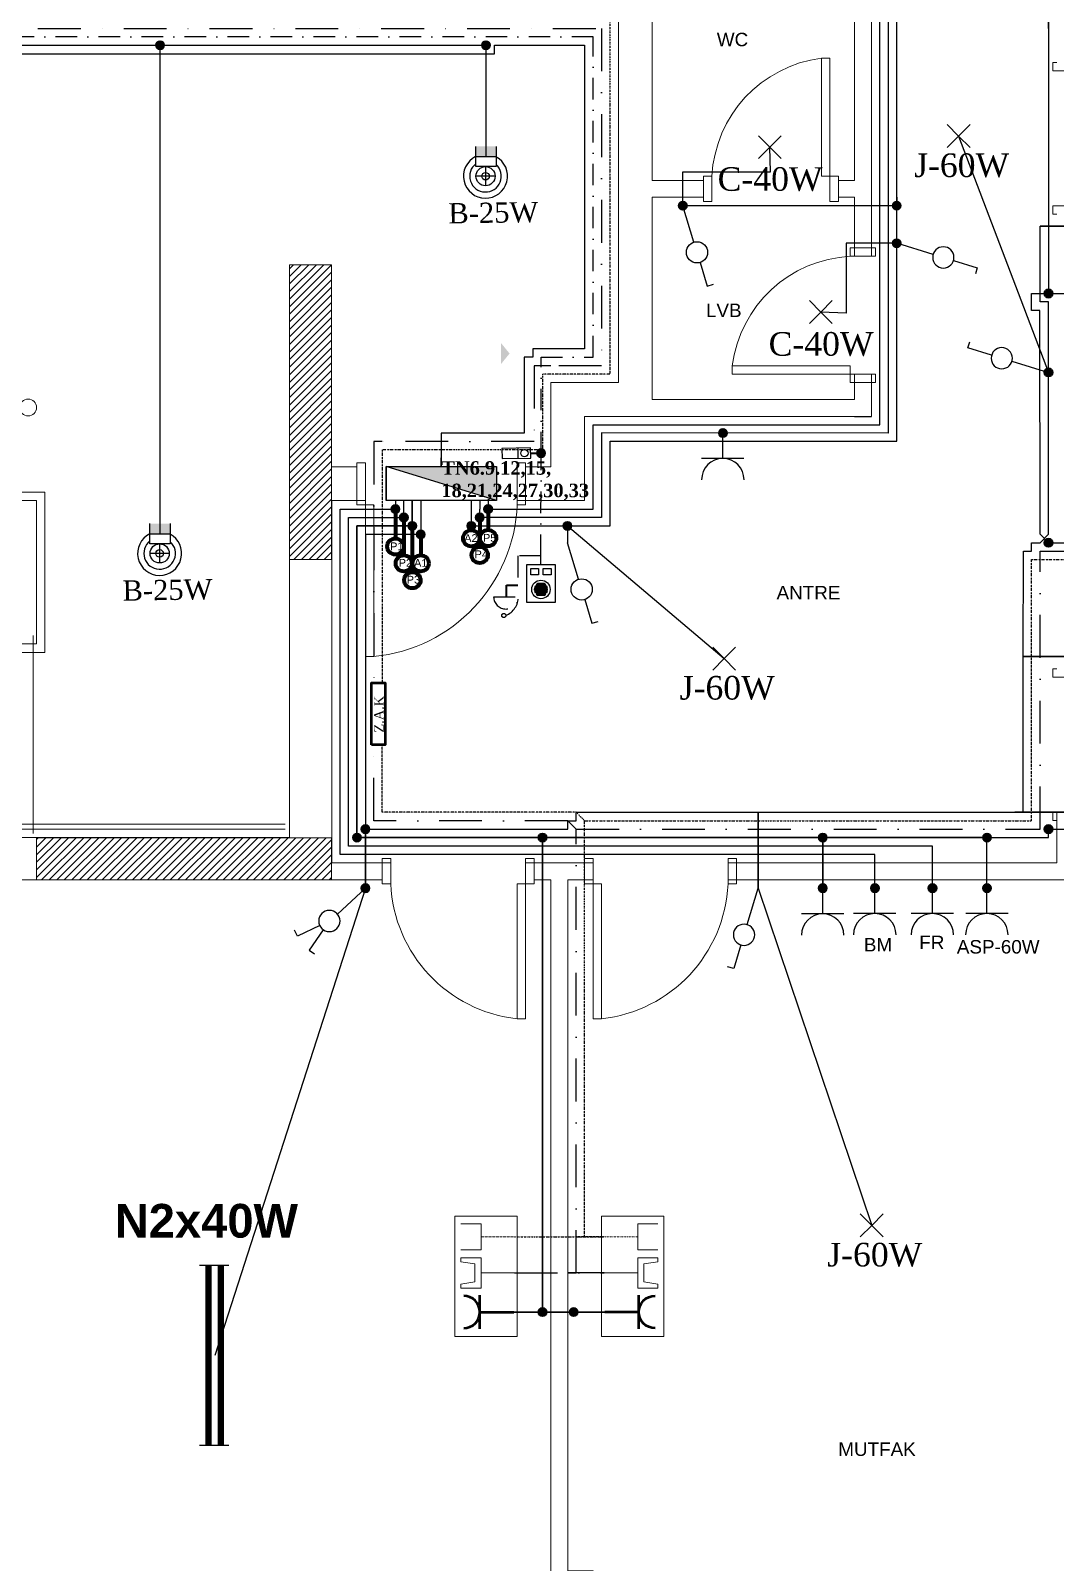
# Model space of a CAD drawing. Header units: millimetres. Extents: x 3395 to 31170, y 2853 to 7104.
# Drawn here: x 15573 to 16181, y 4691 to 5600 of the extents above; entities that cross this region are included whole.
import ezdxf

# ---------------------------------------------------------------- set-up
doc = ezdxf.new("R2010")
doc.units = ezdxf.units.MM
for name, pattern in [('DASHDOT', [25.4, 12.7, -6.35, 0, -6.35]), ('DASHDOTX2', [50.8, 25.4, -12.7, 0, -12.7]), ('DIVIDE', [1.25, 0.5, -0.25, 0, -0.25, 0, -0.25])]:
    doc.linetypes.add(name, pattern=pattern)
for name, color, linetype in [('AnaHat', 11, 'Continuous'), ('AydınlatmaT.', 1, 'Continuous'), ('Diyafon.Zil', 41, 'DASHDOT'), ('Elektrik T.', 4, 'Continuous'), ('H', 3, 'Continuous'), ('Müşterek', 131, 'Continuous'), ('NORMAL', 70, 'Continuous'), ('S', 2, 'Continuous'), ('SEMBOLLER', 7, 'Continuous'), ('SembollerY.', 255, 'DIVIDE'), ('Telefon', 3, 'DIVIDE'), ('Televizyon', 255, 'DASHDOTX2'), ('YazılarY.', 7, 'Continuous')]:
    doc.layers.add(name, color=color, linetype=linetype)
for name, color, linetype, lineweight in [('Duvar', 7, 'Continuous', 20), ('EHAT-TV', 7, 'Continuous', 20), ('EHAT_PRIZ', 4, 'Continuous', 50), ('ELEKT', 2, 'Continuous', 50), ('elk035', 3, 'Continuous', 30), ('KAPEN', 30, 'Continuous', 13), ('OK', 51, 'Continuous', 20), ('TR', 252, 'Continuous', 5)]:
    doc.layers.add(name, color=color, linetype=linetype, lineweight=lineweight)
doc.styles.add('ALT', font='times.ttf', dxfattribs={"height": 20})
doc.styles.add('MEKAN', font='times.ttf')
doc.styles.get("Standard").update_dxf_attribs({"font": 'arial.ttf'})

# ---------------------------------------------------------------- blocks, each defined once
blk = doc.blocks.new('RR9-1A')
at = {"layer": 'KAPEN'}
for points in [[(0, 0), (0, -2.5), (5, -2.5), (5, 12.5), (0, 12.5), (0, 10)], [(90, 0), (90, -2.5), (85, -2.5), (85, 12.5), (90, 12.5), (90, 10)]]:
    blk.add_lwpolyline(points, dxfattribs=at)
blk.add_lwpolyline([(5, -82.5), (10, -82.5), (10, -2.5), (5, -2.5)], close=True, dxfattribs=at)
blk.add_arc((0.74, 1.33), 84.34, 276.30069, 357.39453, dxfattribs=at)
blk = doc.blocks.new('LL8-1A')
at = {"layer": 'KAPEN'}
for points in [[(-80, 0), (-80, -2.5), (-75, -2.5), (-75, 12.5), (-80, 12.5), (-80, 10)], [(0, 0), (0, -2.5), (-5, -2.5), (-5, 12.5), (0, 12.5), (0, 10)]]:
    blk.add_lwpolyline(points, dxfattribs=at)
blk.add_lwpolyline([(-5, -72.5), (-10, -72.5), (-10, -2.5), (-5, -2.5)], close=True, dxfattribs=at)
blk.add_arc((-0.63, 1.38), 74.47, 182.98844, 262.76937, dxfattribs=at)
blk = doc.blocks.new('LL1-2U')
at = {"layer": 'KAPEN'}
blk.add_lwpolyline([(5, 92.5), (10, 92.5), (10, 2.5), (5, 2.5)], close=True, dxfattribs=at)
for points in [[(0, 0), (0, 2.5), (5, 2.5), (5, -22.5), (0, -22.5), (0, -20)], [(100, 0), (100, 2.5), (95, 2.5), (95, -22.5), (100, -22.5), (100, -20)]]:
    blk.add_lwpolyline(points, dxfattribs=at)
blk.add_arc((0.83, -1.3), 94.24, 2.30929, 84.41755, dxfattribs=at)
blk = doc.blocks.new('P2X36')
at = {"layer": 'H', "color": 1}
for p, q in [((-53.5, 9.09), (-53.5, -8.36)), ((53.5, -8.36), (53.5, 9.09))]:
    blk.add_line(p, q, dxfattribs=at)
at = {"layer": 'H', "color": 2}
for points in [[(-53.5, 3.71, 3.8, 3.8, 0), (53.5, 3.71, 1.6, 1.6, 0)], [(-53.5, -3.71, 3.8, 3.8, 0), (53.5, -3.71, 1.6, 1.6, 0)]]:
    blk.add_lwpolyline(points, format="xyseb", dxfattribs=at)
blk = doc.blocks.new('B')
at = {"layer": 'elk035'}
blk.add_hatch(color=256, dxfattribs=at).paths.add_polyline_path([(2.5, 0, 1), (-2.5, 0, 1)])
blk.add_circle((0, 0), 2.5, dxfattribs=at)
blk = doc.blocks.new('ÜÇLÜ GRUP(TEL-TV-PRİZ)')
at = {"layer": 'EHAT-TV', "linetype": 'Continuous'}
blk.add_line((21.45, -2.02), (1.58, -2.02), dxfattribs=at)
at = {"layer": 'EHAT-TV', "color": 7, "lineweight": 20}
blk.add_lwpolyline([(25.05, 3.38), (33.45, 4.58), (33.45, 6.98), (21.45, 6.98), (21.45, -11.02), (33.45, -11.02), (33.45, -8.61), (25.05, -7.42), (25.05, 3.38)], dxfattribs=at)
at = {"layer": 'EHAT_PRIZ'}
for p, q in [((22.13, 31.26), (22.13, 11.18)), ((22.13, 21.22), (1.95, 21.22))]:
    blk.add_line(p, q, dxfattribs=at)
blk.add_arc((31.73, 21.22), 9.6, 90, 270, dxfattribs=at)
at = {"layer": 'OK'}
blk.add_lwpolyline([(0, 35.7), (36.98, 35.7), (36.98, -35.7), (0, -35.7)], close=True, dxfattribs=at)
at = {"layer": 'Telefon', "color": 3, "linetype": 'Continuous', "lineweight": 20}
for p, q in [((21.45, -15.78), (33.45, -15.78)), ((21.45, -31.14), (21.45, -15.78)), ((33.45, -31.14), (21.45, -31.14))]:
    blk.add_line(p, q, dxfattribs=at)
at = {"layer": 'Telefon', "color": 3, "linetype": 'DIVIDE', "lineweight": 20}
blk.add_line((21.45, -23.46), (1.58, -23.46), dxfattribs=at)
blk = doc.blocks.new('NORA')
for p, q in [((0, 0.2275), (-0.0318, 0.2275)), ((0, 0.105), (0, 0.2275))]:
    blk.add_line(p, q)
blk.add_circle((0, 0.0525), 0.0525)
blk = doc.blocks.new('A')
at = {"layer": 'S', "xscale": 100, "yscale": 100, "zscale": 100, "rotation": 180}
blk.add_blockref('NORA', (0, 0), dxfattribs=at)
blk = doc.blocks.new('K')
at = {"layer": 'S', "color": 2}
for p, q in [((-4.53, 22.15), (-7.6, 21.33)), ((-1.36, 10.32), (-4.53, 22.15)), ((1.36, 10.32), (4.53, 22.15)), ((4.53, 22.15), (7.6, 21.33))]:
    blk.add_line(p, q, dxfattribs=at)
blk.add_circle((0, 5.25), 5.25, dxfattribs=at)
blk = doc.blocks.new('KAAC')
at = {"layer": 'SEMBOLLER', "color": 9}
for p, q in [((-0.081, 0.306), (0.081, 0.306)), ((-0.081, 0.29), (0.081, 0.29)), ((-0.078, 0.322), (0.078, 0.322)), ((-0.078, 0.274), (0.078, 0.274)), ((-0.071, 0.338), (0.071, 0.338)), ((-0.071, 0.258), (0.071, 0.258)), ((-0.059, 0.354), (0.059, 0.354)), ((-0.059, 0.242), (0.059, 0.242)), ((-0.039, 0.37), (0.039, 0.37)), ((-0.039, 0.226), (0.039, 0.226))]:
    blk.add_line(p, q, dxfattribs=at)
at = {"layer": 'SEMBOLLER', "color": 4}
blk.add_lwpolyline([(-0.175, 0.45), (-0.175, 0), (0.175, 0), (0.175, 0.45)], close=True, dxfattribs=at)
at = {"layer": 'SEMBOLLER', "color": 3}
for points in [[(-0.123, 0.045), (-0.123, 0.12), (-0.028, 0.12), (-0.028, 0.045)], [(0.028, 0.045), (0.028, 0.12), (0.123, 0.12), (0.123, 0.045)]]:
    blk.add_lwpolyline(points, close=True, dxfattribs=at)
at = {"layer": 'SEMBOLLER', "color": 2}
blk.add_circle((0, 0.298), 0.112, dxfattribs=at)
at = {"layer": 'SEMBOLLER', "color": 9}
for start, end in [(174.3781, 185.6219), (150.6713, 162.9089), (197.0911, 209.3287), (118.155, 136.7056), (223.2944, 241.845), (43.2944, 61.845), (298.155, 316.7056), (17.0911, 29.3287), (330.6713, 342.9089), (354.3781, 5.6219)]:
    blk.add_arc((0, 0.298), 0.0817, start, end, dxfattribs=at)

msp = doc.modelspace()

# ---------------------------------------------------------------- hatches: boundary and pattern name
at = {"layer": 'Duvar'}
msp.add_hatch(color=256, dxfattribs=at).paths.add_polyline_path([(15851.93, 5402.37), (15851.93, 5408.64), (15851.93, 5414.92), (15857.05, 5408.64)])
at = {"layer": 'Elektrik T.'}
for points in [[(15837.04, 5531.57), (15837.04, 5525.57), (15849.04, 5525.57), (15849.04, 5531.57)], [(15643.83, 5307.76), (15643.83, 5301.76), (15655.83, 5301.76), (15655.83, 5307.76)]]:
    msp.add_hatch(color=3, dxfattribs=at).paths.add_polyline_path(points)

# ---------------------------------------------------------------- linework, layer by layer
at = {"linetype": 'ByBlock'}
msp.add_lwpolyline([(16061.57, 5371.36), (16071.57, 5371.36)], dxfattribs=at)
at = {"layer": 'AnaHat'}
msp.add_line((15816.57, 5341.68), (15816.57, 5346.68), dxfattribs=at)
msp.add_lwpolyline([(14951.57, 5803.41), (14951.57, 5591.54), (14951.57, 5586.54), (15843.04, 5586.54), (15848.04, 5586.54), (15848.04, 5591.54), (15901.57, 5591.54), (15901.57, 5591.54), (15901.57, 5411.44), (15901.57, 5411.44), (15875.74, 5411.44), (15870.74, 5411.44), (15870.74, 5406.44), (15865.74, 5406.44), (15865.74, 5361.44), (15865.74, 5361.44), (15816.57, 5361.44), (15816.57, 5341.68)], dxfattribs=at)
at = {"layer": 'AydınlatmaT.', "color": 1}
for p, q in [((16123.28, 5537.7), (16116.49, 5544.49)), ((16123.28, 5537.7), (16130.07, 5544.49)), ((16011.36, 5531.11), (16004.57, 5537.9)), ((16011.36, 5531.11), (16018.14, 5537.9)), ((16123.28, 5537.7), (16116.49, 5530.91)), ((16123.28, 5537.7), (16130.07, 5530.91)), ((16011.36, 5531.11), (16004.57, 5524.32)), ((16011.36, 5531.11), (16018.14, 5524.32)), ((16041.59, 5433.28), (16034.8, 5440.06)), ((16041.59, 5433.28), (16048.38, 5440.06)), ((16041.59, 5433.28), (16034.8, 5426.49)), ((16041.59, 5433.28), (16048.38, 5426.49)), ((15984.3, 5227.67), (15977.51, 5234.46)), ((15984.3, 5227.67), (15991.08, 5234.46)), ((15984.3, 5227.67), (15977.51, 5220.88)), ((15984.3, 5227.67), (15991.08, 5220.88)), ((16071.79, 4891.37), (16065, 4898.15)), ((16071.79, 4891.37), (16065, 4884.58)), ((16071.79, 4891.37), (16078.58, 4898.15)), ((16071.79, 4891.37), (16078.58, 4884.58))]:
    msp.add_line(p, q, dxfattribs=at)
at = {"layer": 'AydınlatmaT.'}
for p, q in [((16123.28, 5537.7), (16176.57, 5397.46)), ((16011.71, 5516.36), (16011.36, 5531.11)), ((15959.75, 5516.36), (16011.71, 5516.36)), ((15966.34, 5474.72), (15959.75, 5496.36)), ((16061.57, 5474.08), (16056.57, 5474.08)), ((16056.57, 5474.08), (16056.57, 5432.54)), ((16086.57, 5474.08), (16061.57, 5474.08)), ((16108.21, 5467.49), (16086.57, 5474.08)), ((16056.57, 5432.54), (16041.59, 5433.28)), ((16154.93, 5404.04), (16176.57, 5397.46)), ((15891.35, 5306.36), (15891.35, 5296.36)), ((15891.35, 5306.36), (15984.3, 5227.67)), ((15897.94, 5274.72), (15891.35, 5296.36)), ((15771.57, 5091.46), (15682.2, 4814.24)), ((15755.01, 5076.05), (15771.57, 5091.46)), ((15997.91, 5069.82), (16004.49, 5091.46)), ((16004.49, 5091.46), (16071.79, 4891.37))]:
    msp.add_line(p, q, dxfattribs=at)
for points in [[(15834.34, 5321.36), (15834.34, 5311.36), (15834.34, 5306.36), (15911.62, 5306.36), (15916.62, 5306.36), (15916.69, 5356.56), (15916.69, 5356.56), (16081.57, 5356.56), (16086.57, 5356.56), (16086.57, 5651.36)], [(16086.57, 5501.36), (16086.57, 5496.36), (15959.75, 5496.36), (15959.75, 5511.36), (15959.75, 5516.36)], [(16196.57, 5228.94), (16161.57, 5228.94), (16161.68, 5291.42), (16166.57, 5291.42), (16166.57, 5291.42), (16166.57, 5296.42), (16166.57, 5296.42), (16171.57, 5296.42), (16176.57, 5301.42), (16176.57, 5439.27), (16176.57, 5439.27), (16171.57, 5439.27), (16171.57, 5484.29), (16191.57, 5484.29)], [(16191.57, 5484.29), (16171.57, 5484.29), (16171.57, 5484.29)], [(15804.34, 5321.36), (15804.34, 5316.36), (15804.34, 5301.36), (15771.57, 5301.36), (15771.57, 5301.36), (15771.57, 5096.46), (15771.57, 5091.46), (15771.57, 5121.46), (15771.57, 5126.46), (15891.57, 5126.46), (15891.57, 5126.46), (15891.57, 5131.46), (15896.57, 5131.46), (15896.57, 5136.46), (16004.49, 5136.46), (16004.49, 5096.46), (16004.49, 5091.46), (16004.49, 5136.46), (16191.57, 5136.56)], [(16196.57, 5136.56), (16156.57, 5136.56), (16161.57, 5136.56), (16161.57, 5228.94), (16191.57, 5228.94)]]:
    msp.add_lwpolyline(points, dxfattribs=at)
at = {"layer": 'Diyafon.Zil'}
for p, q in [((15875.63, 5288.53), (15875.74, 5349.55)), ((15861.85, 5288.53), (15861.85, 5271.31)), ((15875.63, 5288.53), (15861.85, 5288.53)), ((15875.63, 5283.24), (15875.63, 5288.53)), ((15847.61, 5264.39), (15862.28, 5264.39))]:
    msp.add_line(p, q, dxfattribs=at)
at = {"layer": 'Diyafon.Zil', "lineweight": 40, "ltscale": 4.5}
for p, q in [((15855.28, 5264.39), (15855.28, 5271.31)), ((15855.28, 5271.31), (15861.85, 5271.31))]:
    msp.add_line(p, q, dxfattribs=at)
at = {"layer": 'Diyafon.Zil'}
msp.add_lwpolyline([(15875.74, 5349.55), (15875.74, 5401.44), (15875.74, 5406.44), (15906.57, 5406.44), (15906.57, 5406.44), (15906.57, 5596.54), (15906.57, 5596.54), (14966.57, 5596.54), (14961.57, 5596.54), (14961.57, 5931.54)], dxfattribs=at)
at = {"layer": 'Diyafon.Zil', "lineweight": 40, "ltscale": 4.5}
msp.add_lwpolyline([(15869.56, 5349.56), (15875.74, 5349.55)], dxfattribs=at)
at = {"layer": 'Diyafon.Zil'}
msp.add_circle((15853.62, 5253.23), 1.22, dxfattribs=at)
for centre, radius, start in [((15854.94, 5264.39), 7.34, 180), ((15850.19, 5264.39), 12.09, 292.65051)]:
    msp.add_arc(centre, radius, start, 0, dxfattribs=at)
at = {"layer": 'Duvar'}
for p, q in [((16071.57, 5486.36), (16071.57, 5641.36)), ((15941.57, 5511.36), (15941.57, 5631.36)), ((16061.57, 5631.36), (16061.57, 5511.36)), ((15921.57, 5611.36), (15921.57, 5391.36)), ((15972.01, 5511.36), (15941.57, 5511.36)), ((15972.01, 5501.36), (15972.01, 5511.36)), ((16052.01, 5511.36), (16061.57, 5511.36)), ((16052.01, 5501.36), (16052.01, 5511.36)), ((15941.57, 5501.36), (15972.01, 5501.36)), ((15941.57, 5381.36), (15941.57, 5501.36)), ((16061.57, 5501.36), (16052.01, 5501.36)), ((16061.57, 5501.36), (16061.57, 5471.36)), ((16071.57, 5471.36), (16061.57, 5471.36)), ((16071.57, 5471.36), (16071.57, 5476.36)), ((15726.55, 5461.36), (15751.55, 5461.36)), ((15726.55, 5461.36), (15726.55, 5286.36)), ((15751.55, 5461.36), (15751.55, 5286.36)), ((15881.57, 5341.36), (15881.57, 5391.36)), ((15881.57, 5391.36), (15921.57, 5391.36)), ((16061.57, 5391.36), (16071.57, 5391.36)), ((16061.57, 5391.36), (16061.57, 5381.36)), ((16071.57, 5371.36), (16071.57, 5391.36)), ((16061.57, 5381.36), (15941.57, 5381.36)), ((15901.57, 5321.36), (15901.57, 5371.36)), ((15901.57, 5371.36), (16061.57, 5371.36)), ((15766.57, 5341.36), (15751.57, 5341.36)), ((15766.57, 5341.36), (15766.57, 5321.36)), ((15866.57, 5321.36), (15866.57, 5341.36)), ((15881.57, 5341.36), (15866.57, 5341.36)), ((15751.57, 5321.36), (15766.57, 5321.36)), ((15866.57, 5321.36), (15901.57, 5321.36)), ((15726.55, 5286.36), (15751.55, 5286.36)), ((15574.57, 5123.86), (15574.57, 5241.36)), ((15216.07, 5126.49), (15724.07, 5126.49)), ((15219.07, 5129.49), (15724.07, 5129.49)), ((15211.57, 5121.46), (15726.57, 5121.46)), ((15576.55, 5121.36), (15751.55, 5121.36)), ((15576.55, 5121.36), (15576.55, 5096.36)), ((15751.55, 5121.36), (15751.55, 5096.36)), ((15781.57, 5106.46), (15751.57, 5106.46)), ((15781.57, 5096.46), (15781.57, 5106.46)), ((15901.57, 5106.46), (15871.57, 5106.46)), ((15871.57, 5096.46), (15871.57, 5106.46)), ((15901.57, 5096.46), (15901.57, 5106.46)), ((15991.57, 5096.46), (15991.57, 5106.46)), ((15991.57, 5106.46), (16181.57, 5106.46)), ((15481.57, 5096.46), (15576.57, 5096.46)), ((15576.55, 5096.36), (15751.55, 5096.36)), ((15751.57, 5096.46), (15781.57, 5096.46)), ((15881.57, 5096.46), (15871.57, 5096.46)), ((15881.55, 4686.36), (15881.57, 5096.46)), ((15891.57, 5096.46), (15901.57, 5096.46)), ((15891.57, 4686.36), (15891.57, 5096.36)), ((15991.57, 5096.46), (16181.57, 5096.46))]:
    msp.add_line(p, q, dxfattribs=at)
for points in [[(16096.57, 5711.36), (16011.57, 5711.36), (16011.57, 5641.36), (16071.57, 5641.36), (16071.57, 5476.36)], [(16061.57, 5381.36), (15941.57, 5381.36), (15941.57, 5501.36), (15972.01, 5501.36), (15972.01, 5511.36), (15941.57, 5511.36), (15941.57, 5631.36), (16061.57, 5631.36), (16061.57, 5511.36), (16052.01, 5511.36), (16052.01, 5501.36), (16061.57, 5501.36), (16061.57, 5466.36)], [(16071.57, 5466.36), (16071.57, 5476.36)], [(16061.57, 5396.36), (16061.57, 5381.36)], [(16071.57, 5371.36), (16071.57, 5396.36)], [(15861.57, 5321.36), (15901.57, 5321.36), (15901.57, 5371.36), (16061.57, 5371.36)], [(15402.29, 5231.36), (15581.57, 5231.36), (15581.57, 5326.36), (15321.57, 5326.36), (15321.57, 5231.36), (15396.68, 5231.36)], [(15399.74, 5236.36), (15576.57, 5236.36), (15576.57, 5321.36), (15326.57, 5321.36), (15326.57, 5236.36), (15394.13, 5236.36)], [(15786.57, 5106.46), (15751.57, 5106.46), (15751.57, 5321.36), (15771.57, 5321.36)], [(15783.8, 5321.36), (15849.34, 5321.36)], [(15726.57, 5286.46), (15726.57, 5121.46)], [(15751.57, 5286.46), (15751.57, 5121.46)], [(16181.57, 5136.56), (16181.57, 5106.46), (15986.57, 5106.46)], [(15906.57, 5106.46), (15866.57, 5106.46)], [(15891.57, 4686.46), (15906.57, 4686.46), (15906.57, 4666.46), (16226.57, 4666.46), (16226.57, 4691.46), (16251.57, 4691.46), (16251.57, 5096.46), (15986.57, 5096.46)], [(15906.57, 5096.46), (15891.57, 5096.46), (15891.57, 4686.46), (15891.57, 4686.46)]]:
    msp.add_lwpolyline(points, dxfattribs=at)
msp.add_circle((15571.57, 5376.66), 5, dxfattribs=at)
at = {"layer": 'ELEKT'}
msp.add_lwpolyline([(15775.15, 5176.45), (15775.15, 5213.28), (15783.19, 5213.28), (15783.19, 5176.45)], close=True, dxfattribs=at)
at = {"layer": 'Elektrik T.', "color": 3}
for p, q in [((15837.04, 5519.57), (15837.04, 5531.57)), ((15837.04, 5525.57), (15849.04, 5525.57)), ((15849.04, 5531.57), (15849.04, 5519.57)), ((15849.04, 5519.57), (15837.04, 5519.57)), ((15842.78, 5519.55), (15842.78, 5508.18)), ((15848.46, 5513.86), (15837.1, 5513.86)), ((15643.83, 5295.76), (15643.83, 5307.76)), ((15655.83, 5307.76), (15655.83, 5295.76)), ((15643.83, 5301.76), (15655.83, 5301.76)), ((15655.83, 5295.76), (15643.83, 5295.76)), ((15655.25, 5290.05), (15643.88, 5290.05)), ((15649.56, 5295.73), (15649.56, 5284.37))]:
    msp.add_line(p, q, dxfattribs=at)
at = {"layer": 'Elektrik T.', "color": 4}
for p, q in [((15983.49, 5346.4), (15983.49, 5361.61)), ((15996.04, 5346.4), (15970.94, 5346.4)), ((16042.72, 5076.25), (16042.72, 5091.46)), ((16073.59, 5076.38), (16073.59, 5091.59)), ((16107.72, 5076.38), (16107.72, 5091.59)), ((16140.04, 5076.38), (16140.04, 5091.59)), ((16055.28, 5076.25), (16030.17, 5076.25)), ((16086.14, 5076.38), (16061.04, 5076.38)), ((16120.27, 5076.38), (16095.17, 5076.38)), ((16152.6, 5076.38), (16127.49, 5076.38))]:
    msp.add_line(p, q, dxfattribs=at)
at = {"layer": 'Elektrik T.', "linetype": 'ByBlock'}
for p, q in [((15789.34, 5321.36), (15789.34, 5316.36)), ((15804.34, 5321.36), (15804.34, 5316.36)), ((15834.34, 5321.36), (15834.34, 5316.36)), ((15839.34, 5321.36), (15839.34, 5316.36)), ((15844.34, 5321.36), (15844.34, 5316.36))]:
    msp.add_line(p, q, dxfattribs=at)
at = {"layer": 'Elektrik T.'}
for points in [[(16112.11, 5881.54), (16111.96, 5856.51), (16171.57, 5856.51), (16171.57, 5856.51), (16171.57, 5833.8), (16196.57, 5833.88), (16196.57, 5706.36), (16196.57, 5701.36), (16181.57, 5701.36), (16176.57, 5701.36), (16196.57, 5701.36), (16196.57, 5701.36), (16176.57, 5701.36), (16176.57, 5601.46), (16176.57, 5606.46), (16360.59, 5606.46), (16176.57, 5606.46), (16176.57, 5444.27), (16196.57, 5444.35)], [(15844.34, 5316.36), (15901.57, 5316.36), (15906.57, 5316.36), (15906.63, 5366.36), (15906.63, 5366.36), (16071.57, 5366.36), (16076.57, 5366.36), (16076.57, 5641.36), (16076.57, 5646.36), (16016.57, 5646.36), (16016.57, 5646.36), (16016.57, 5706.36), (16016.57, 5706.36), (16176.57, 5706.36), (16176.57, 5706.36), (16176.57, 5861.38), (16176.57, 5861.38), (16075.39, 5861.38), (16075.39, 5856.51)], [(16176.57, 5701.36), (16021.57, 5701.36), (16021.57, 5701.36), (16021.57, 5651.36), (16021.57, 5651.36), (16076.57, 5651.36), (16081.57, 5651.36), (16081.57, 5366.36), (16081.57, 5361.36), (15911.62, 5361.57), (15911.62, 5361.57), (15911.62, 5316.36), (15911.62, 5311.36), (15839.34, 5311.36), (15839.34, 5316.36)], [(16176.57, 5296.37), (16171.57, 5301.42), (16171.55, 5434.27), (16171.55, 5434.27), (16166.55, 5434.27), (16166.55, 5444.23), (16176.57, 5444.27)], [(16073.59, 5091.59), (16073.59, 5111.46), (15756.57, 5111.46), (15756.57, 5316.36), (15789.34, 5316.36)], [(16107.72, 5091.59), (16107.72, 5116.46), (15761.57, 5116.46), (15761.57, 5311.36), (15794.34, 5311.36), (15794.34, 5321.36)], [(16140.12, 5091.46), (16140.12, 5121.46), (16042.72, 5121.46), (16042.72, 5091.46), (16042.72, 5121.46), (15766.57, 5121.46), (15766.57, 5306.36), (15799.34, 5306.36), (15799.34, 5321.36), (15799.34, 5306.36), (15766.57, 5306.36), (15766.57, 5121.46), (15881.57, 5121.46), (15876.57, 5121.46), (15876.57, 4839.96), (15913.52, 4839.96), (15859.61, 4839.96), (15876.57, 4839.96), (15876.57, 5121.46), (16176.57, 5121.46), (16176.57, 5128.96)], [(16176.57, 5296.37), (16369.83, 5296.37), (16369.83, 5279.51)], [(16176.57, 5126.46), (16266.57, 5126.46), (16271.57, 5126.46), (16271.57, 4994.56), (16271.54, 4855.46), (16271.54, 4855.46), (16281.54, 4855.53), (16281.57, 4830.46)]]:
    msp.add_lwpolyline(points, dxfattribs=at)
at = {"layer": 'Elektrik T.', "color": 3}
for centre, radius in [((15842.78, 5513.86), 5.68), ((15842.78, 5513.86), 2.25), ((15649.56, 5290.05), 5.68), ((15649.56, 5290.05), 2.25)]:
    msp.add_circle(centre, radius, dxfattribs=at)
for centre, radius, start, end in [((15842.78, 5513.86), 13.06, 116.60524, 61.90115), ((15842.78, 5513.86), 9.37, 127.7713, 48.04429), ((15649.56, 5290.05), 13.06, 116.60524, 61.90115), ((15649.56, 5290.05), 9.37, 127.7713, 48.04429)]:
    msp.add_arc(centre, radius, start, end, dxfattribs=at)
at = {"layer": 'Elektrik T.', "color": 4}
for centre, start, end in [((15983.49, 5333.8), 90, 180), ((15983.49, 5333.8), 0, 90), ((16042.72, 5063.65), 90, 180), ((16042.72, 5063.65), 0, 90), ((16073.59, 5063.78), 90, 180), ((16073.59, 5063.78), 0, 90), ((16107.72, 5063.78), 90, 180), ((16107.72, 5063.78), 0, 90), ((16140.04, 5063.78), 90, 180), ((16140.04, 5063.78), 0, 90)]:
    msp.add_arc(centre, 12.6, start, end, dxfattribs=at)
at = {"layer": 'Müşterek'}
for points in [[(14883.11, 5798.41), (14956.57, 5798.41), (14956.57, 5798.41), (14956.57, 5596.54), (14956.57, 5591.54), (15106.44, 5591.54), (15106.44, 5550.11), (15106.44, 5591.54), (15533, 5591.54), (15533, 5552.72), (15533, 5591.54), (15843.04, 5591.54), (15843.04, 5525.57)], [(15649.83, 5301.76), (15649.83, 5591.54)]]:
    msp.add_lwpolyline(points, dxfattribs=at)
at = {"layer": 'S', "color": 3}
for p, q in [((15783.8, 5341.68), (15849.34, 5341.68)), ((15783.8, 5321.36), (15783.8, 5341.68)), ((15849.34, 5321.36), (15783.8, 5341.68)), ((15783.8, 5341.68), (15783.8, 5321.36)), ((15849.34, 5341.68), (15849.34, 5321.36)), ((15849.34, 5321.36), (15783.8, 5321.36))]:
    msp.add_line(p, q, dxfattribs=at)
at = {"layer": 'S', "linetype": 'Continuous'}
msp.add_solid([(15783.87, 5341.64), (15849.34, 5341.64), (15849.25, 5321.46)], dxfattribs=at)
at = {"layer": 'SembollerY.', "color": 4, "linetype": 'Continuous'}
for p, q in [((15869.52, 5352.62), (15852.55, 5352.38)), ((15869.6, 5346.51), (15869.52, 5352.62)), ((15852.55, 5352.38), (15852.64, 5346.27)), ((15852.64, 5346.27), (15869.6, 5346.51)), ((15861.87, 5352.51), (15861.96, 5346.4))]:
    msp.add_line(p, q, dxfattribs=at)
msp.add_circle((15865.86, 5349.51), 2.14, dxfattribs=at)
at = {"layer": 'Telefon'}
for points in [[(14811.57, 5951.54), (14811.57, 5941.54), (14971.57, 5941.54), (14971.57, 5941.54), (14971.57, 5611.54), (14971.57, 5606.54), (15916.57, 5606.54), (15916.57, 5606.54), (15916.57, 5396.44), (15916.57, 5396.44), (15881.57, 5396.44), (15876.57, 5396.44), (15876.57, 5351.44)], [(15876.57, 5351.44), (15876.57, 5351.44), (15876.57, 5351.44), (15781.57, 5351.44), (15781.57, 5213.28)], [(15859.98, 4884.64), (15913.15, 4884.64), (15896.57, 4884.64), (15901.57, 4884.64), (15901.57, 5126.46), (15901.57, 5131.46), (16166.57, 5131.46), (16166.57, 5131.46), (16166.57, 5286.42), (16166.57, 5286.42), (16325.15, 5286.42), (16325.15, 5279.88)], [(15901.57, 5131.46), (15896.57, 5136.46), (15781.57, 5136.46), (15781.57, 5176.45)]]:
    msp.add_lwpolyline(points, dxfattribs=at)
at = {"layer": 'Televizyon'}
for points in [[(14816.57, 5936.54), (14966.57, 5936.54), (14966.57, 5611.54), (14966.57, 5601.54), (15911.57, 5601.54), (15911.57, 5401.44), (15881.57, 5401.44), (15871.57, 5401.44), (15871.57, 5356.44)], [(15871.57, 5356.44), (15781.57, 5356.44), (15776.57, 5356.44), (15776.57, 5213.28)], [(15859.98, 4863.2), (15913.15, 4863.2), (15891.57, 4863.2), (15896.57, 4863.15), (15896.57, 5121.46), (15896.57, 5126.46), (16171.57, 5126.36), (16171.57, 5126.36), (16171.57, 5291.42), (16171.57, 5291.42), (16171.57, 5291.42), (16346.58, 5291.42), (16346.58, 5279.88)], [(15896.57, 5126.46), (15891.57, 5131.46), (15776.57, 5131.46), (15776.57, 5131.46), (15776.57, 5176.45)]]:
    msp.add_lwpolyline(points, dxfattribs=at)
at = {"layer": 'TR', "ltscale": 2}
for p, q in [((15726.55, 5458.89), (15729.02, 5461.36)), ((15726.55, 5454.4), (15733.51, 5461.36)), ((15726.55, 5449.91), (15738, 5461.36)), ((15726.55, 5445.42), (15742.49, 5461.36)), ((15726.55, 5440.93), (15746.98, 5461.36)), ((15726.55, 5436.44), (15751.47, 5461.36)), ((15726.55, 5431.95), (15751.55, 5456.95)), ((15726.55, 5427.46), (15751.55, 5452.46)), ((15726.55, 5422.97), (15751.55, 5447.97)), ((15726.55, 5418.48), (15751.55, 5443.48)), ((15726.55, 5413.99), (15751.55, 5438.99)), ((15726.55, 5409.5), (15751.55, 5434.5)), ((15726.55, 5405.01), (15751.55, 5430.01)), ((15726.55, 5400.52), (15751.55, 5425.52)), ((15726.55, 5396.03), (15751.55, 5421.03)), ((15726.55, 5391.54), (15751.55, 5416.54)), ((15726.55, 5387.05), (15751.55, 5412.05)), ((15726.55, 5382.56), (15751.55, 5407.56)), ((15726.55, 5378.07), (15751.55, 5403.07)), ((15726.55, 5373.58), (15751.55, 5398.58)), ((15726.55, 5369.09), (15751.55, 5394.09)), ((15726.55, 5364.6), (15751.55, 5389.6)), ((15726.55, 5360.11), (15751.55, 5385.11)), ((15726.55, 5355.61), (15751.55, 5380.62)), ((15726.55, 5351.12), (15751.55, 5376.12)), ((15726.55, 5346.63), (15751.55, 5371.63)), ((15726.55, 5342.14), (15751.55, 5367.14)), ((15726.55, 5337.65), (15751.55, 5362.65)), ((15726.55, 5333.16), (15751.55, 5358.16)), ((15726.55, 5328.67), (15751.55, 5353.67)), ((15726.55, 5324.18), (15751.55, 5349.18)), ((15726.55, 5319.69), (15751.55, 5344.69)), ((15726.55, 5315.2), (15751.55, 5340.2)), ((15726.55, 5310.71), (15751.55, 5335.71)), ((15726.55, 5306.22), (15751.55, 5331.22)), ((15726.55, 5301.73), (15751.55, 5326.73)), ((15726.55, 5297.24), (15751.55, 5322.24)), ((15726.55, 5292.75), (15751.55, 5317.75)), ((15726.55, 5288.26), (15751.55, 5313.26)), ((15729.14, 5286.36), (15751.55, 5308.77)), ((15733.63, 5286.36), (15751.55, 5304.28)), ((15738.12, 5286.36), (15751.55, 5299.79)), ((15742.61, 5286.36), (15751.55, 5295.3)), ((15747.1, 5286.36), (15751.55, 5290.81)), ((15576.55, 5120.3), (15577.61, 5121.36)), ((15576.55, 5115.81), (15582.1, 5121.36)), ((15576.55, 5111.32), (15586.59, 5121.36)), ((15576.55, 5106.83), (15591.08, 5121.36)), ((15576.55, 5102.34), (15595.57, 5121.36)), ((15576.55, 5097.85), (15600.06, 5121.36)), ((15579.55, 5096.36), (15604.55, 5121.36)), ((15584.04, 5096.36), (15609.04, 5121.36)), ((15588.53, 5096.36), (15613.53, 5121.36)), ((15593.02, 5096.36), (15618.02, 5121.36)), ((15597.51, 5096.36), (15622.51, 5121.36)), ((15602, 5096.36), (15627, 5121.36)), ((15606.49, 5096.36), (15631.49, 5121.36)), ((15610.98, 5096.36), (15635.98, 5121.36)), ((15615.47, 5096.36), (15640.47, 5121.36)), ((15619.96, 5096.36), (15644.96, 5121.36)), ((15624.45, 5096.36), (15649.45, 5121.36)), ((15628.94, 5096.36), (15653.94, 5121.36)), ((15633.43, 5096.36), (15658.43, 5121.36)), ((15637.92, 5096.36), (15662.92, 5121.36)), ((15642.41, 5096.36), (15667.41, 5121.36)), ((15646.9, 5096.36), (15671.9, 5121.36)), ((15651.39, 5096.36), (15676.39, 5121.36)), ((15655.88, 5096.36), (15680.88, 5121.36)), ((15660.37, 5096.36), (15685.37, 5121.36)), ((15664.86, 5096.36), (15689.86, 5121.36)), ((15669.35, 5096.36), (15694.35, 5121.36)), ((15673.84, 5096.36), (15698.84, 5121.36)), ((15678.33, 5096.36), (15703.33, 5121.36)), ((15682.82, 5096.36), (15707.82, 5121.36)), ((15687.31, 5096.36), (15712.31, 5121.36)), ((15691.8, 5096.36), (15716.8, 5121.36)), ((15696.29, 5096.36), (15721.29, 5121.36)), ((15700.78, 5096.36), (15725.78, 5121.36)), ((15705.27, 5096.36), (15730.27, 5121.36)), ((15709.76, 5096.36), (15734.76, 5121.36)), ((15714.25, 5096.36), (15739.25, 5121.36)), ((15718.74, 5096.36), (15743.74, 5121.36)), ((15723.23, 5096.36), (15748.23, 5121.36)), ((15727.72, 5096.36), (15751.55, 5120.19)), ((15732.21, 5096.36), (15751.55, 5115.7)), ((15736.7, 5096.36), (15751.55, 5111.21)), ((15741.19, 5096.36), (15751.55, 5106.72)), ((15745.68, 5096.36), (15751.55, 5102.23)), ((15750.17, 5096.36), (15751.55, 5097.74))]:
    msp.add_line(p, q, dxfattribs=at)
at = {"layer": 'YazılarY.', "lineweight": 211}
for p, q in [((15789.34, 5316.36), (15789.34, 5298.99)), ((15844.34, 5316.36), (15844.34, 5303.99)), ((15794.34, 5311.36), (15794.34, 5288.99)), ((15839.34, 5311.36), (15839.34, 5293.99)), ((15799.34, 5306.36), (15799.34, 5278.99)), ((15804.34, 5301.36), (15804.34, 5289.01)), ((15834.34, 5306.36), (15834.34, 5303.99))]:
    msp.add_line(p, q, dxfattribs=at)
at = {"layer": 'YazılarY.', "color": 2, "lineweight": 211, "true_color": 0xf1eb1f}
for centre in [(15789.34, 5294.16), (15834.34, 5299.04), (15844.34, 5299.16), (15794.34, 5284.16), (15804.34, 5284.18), (15839.34, 5289.16), (15799.43, 5274.16)]:
    msp.add_circle(centre, 4.82, dxfattribs=at)

# ---------------------------------------------------------------- block references
at = {"layer": 'AydınlatmaT.', "linetype": 'Continuous', "zscale": 1.2}
for name, p, xscale, yscale, rotation in [('A', (15966.34, 5474.72), 1.199999999997266, 1.200000000001167, 16.92342853594656), ('A', (16108.21, 5467.49), -1.199999999997266, 1.200000000001167, 73.07657146405343), ('A', (16154.93, 5404.04), -1.199999999997266, 1.200000000001167, 253.0765714640536), ('A', (15897.94, 5274.72), 1.199999999997266, 1.200000000001167, 16.92342853594656), ('K', (15755.01, 5076.05), -1.19999999999762, 1.200000000000802, 130.2348454313367), ('A', (15997.91, 5069.82), -1.199999999997266, 1.200000000001167, 343.0765714640535)]:
    msp.add_blockref(name, p, dxfattribs=dict(at, xscale=xscale, yscale=yscale, rotation=rotation))
at = {"layer": 'Duvar'}
for name, p, rotation in [('B', (15649.83, 5591.54), 289.6047395526663), ('B', (15843.04, 5591.54), 289.6047395526663), ('B', (15959.75, 5496.36), 289.6047395526663), ('B', (16086.57, 5496.36), 289.6047395526663), ('LL8-1A', (16061.57, 5391.36), 269.9999999999998), ('B', (16086.57, 5474.08), 289.6047395526663), ('B', (16176.57, 5444.27), 289.6047395526663), ('B', (16176.57, 5397.46), 289.6047395526663), ('B', (15983.57, 5361.48), 199.6047395526663), ('B', (15875.74, 5349.55), 289.6047395526663), ('B', (15891.35, 5306.36), 289.6047395526663), ('B', (16176.57, 5296.37), 289.6047395526663), ('RR9-1A', (16191.57, 5131.56), 90), ('B', (15771.57, 5126.46), 289.6047395526663), ('B', (16176.57, 5126.46), 199.6047395526663), ('B', (15766.57, 5121.46), 199.6047395526663), ('B', (15876.57, 5121.46), 199.6047395526663), ('B', (16042.72, 5121.46), 199.6047395526663), ('B', (16140.12, 5121.46), 199.6047395526663), ('B', (15771.57, 5091.46), 289.6047395526663), ('B', (16042.72, 5091.46), 199.6047395526663), ('B', (16073.66, 5091.46), 199.6047395526663), ('B', (16107.8, 5091.46), 199.6047395526663), ('B', (16140.12, 5091.46), 199.6047395526663), ('ÜÇLÜ GRUP(TEL-TV-PRİZ)', (15861.56, 4861.18), 180), ('B', (15876.57, 4839.96), 199.6047395526663), ('B', (15895.05, 4839.96), 199.6047395526663)]:
    msp.add_blockref(name, p, dxfattribs=dict(at, rotation=rotation))
at = {"layer": 'Duvar', "xscale": -1}
for name, p, rotation in [('LL8-1A', (16052.01, 5511.36), 180), ('RR9-1A', (16191.57, 5581.36), 90), ('LL1-2U', (15766.57, 5321.36), 180), ('B', (15789.34, 5316.36), 160.3952604473337), ('B', (15844.34, 5316.36), 160.3952604473337), ('B', (15794.34, 5311.36), 160.3952604473337), ('B', (15799.34, 5306.36), 160.3952604473337), ('B', (15834.34, 5306.36), 160.3952604473337), ('B', (15839.34, 5311.36), 160.3952604473337), ('B', (15804.34, 5301.36), 160.3952604473337), ('ÜÇLÜ GRUP(TEL-TV-PRİZ)', (15911.57, 4861.18), 180), ('P2X36', (15682.2, 4814.24), 90)]:
    msp.add_blockref(name, p, dxfattribs=dict(at, rotation=rotation))
at = {"layer": 'Duvar', "xscale": 48.91549011383951, "yscale": 48.91549011382833, "zscale": 48.915490111488, "rotation": 180}
msp.add_blockref('KAAC', (15875.63, 5283.24), dxfattribs=at)
at = {"layer": 'Duvar', "xscale": -1}
msp.add_blockref('RR9-1A', (15871.57, 5096.46), dxfattribs=at)
at = {"layer": 'Duvar'}
msp.add_blockref('RR9-1A', (15901.57, 5096.46), dxfattribs=at)

# ---------------------------------------------------------------- texts
at = {"layer": 'Elektrik T.', "color": 3, "style": 'ALT'}
for p in [(15820.83, 5485.81), (15627.62, 5262)]:
    msp.add_text('B-25W', height=12, rotation=0.89454, dxfattribs=at).set_placement(p)
at = {"layer": 'NORMAL', "style": 'ALT'}
msp.add_text('Z.A.K', height=5.67, rotation=90, dxfattribs=at).set_placement((15782.44, 5183.71))
at = {"layer": 'YazılarY.', "style": 'MEKAN'}
for s, p in [('J-60W', (16096.92, 5513.36)), ('C-40W', (15980.41, 5505.18)), ('C-40W', (16010.64, 5407.35)), ('J-60W', (15957.93, 5203.34)), ('J-60W', (16045.42, 4867.03))]:
    msp.add_text(s, height=14, dxfattribs=at).set_placement(p)
at = {"layer": 'YazılarY.', "linetype": 'ByBlock', "char_height": 8, "attachment_point": 1}
for s, width, insert in [('WC', 66.1726, (15979.92, 5598.95)), ('LVB', 66.1726, (15973.5, 5438.27)), ('ANTRE', 66.1726, (16015.35, 5270.77)), ('BM', 10.6833, (16067.12, 5061.91)), ('FR', 10.6833, (16099.98, 5063.29)), ('MUTFAK', 66.1726, (16051.95, 4762.58))]:
    msp.add_mtext_dynamic_manual_height_columns(s, width=width, gutter_width=12.5, heights=[0], dxfattribs=dict(at, insert=insert))
at = {"layer": 'YazılarY.', "color": 9, "linetype": 'ByBlock', "insert": (15816.57, 5344.77), "char_height": 8, "attachment_point": 1, "style": 'MEKAN'}
msp.add_mtext_dynamic_manual_height_columns('{\\fTimes New Roman|b1|i0|c162|p18;TN6.9.12,15,\\P18,21,24,27,30,33}', width=18.9329, gutter_width=12.5, heights=[0], dxfattribs=at)
at = {"layer": 'YazılarY.', "lineweight": 211, "char_height": 4.6248, "attachment_point": 1}
for s, insert in [('{\\C9;\\c13289671;A2}', (15830.16, 5301.45)), ('{\\C9;\\c13289671;P5}', (15841.31, 5301.59)), ('{\\C9;\\c13289671;P1}', (15786.24, 5296.56)), ('{\\C9;\\c13289671;P4}', (15836.29, 5291.84)), ('{\\C9;\\c13289671;P2}', (15791.33, 5286.81)), ('{\\C9;\\c13289671;A1}', (15800.45, 5286.74)), ('{\\C9;\\c13289671;P3}', (15796.07, 5276.77))]:
    msp.add_mtext_dynamic_manual_height_columns(s, width=10.5963, gutter_width=23.12, heights=[0], dxfattribs=dict(at, insert=insert))
at = {"layer": 'YazılarY.', "insert": (16122.25, 5060.68), "char_height": 8, "attachment_point": 1}
msp.add_mtext('{\\C0;ASP-60W\\P} ', dxfattribs=at)
at = {"layer": 'YazılarY.', "color": 7, "insert": (15677.26, 4883.84), "char_height": 20, "width": 137.3402, "attachment_point": 8}
msp.add_mtext('{\\fArial|b1|i0|c162|p34;N2x40W}', dxfattribs=at)

doc.saveas('drawing.dxf')
